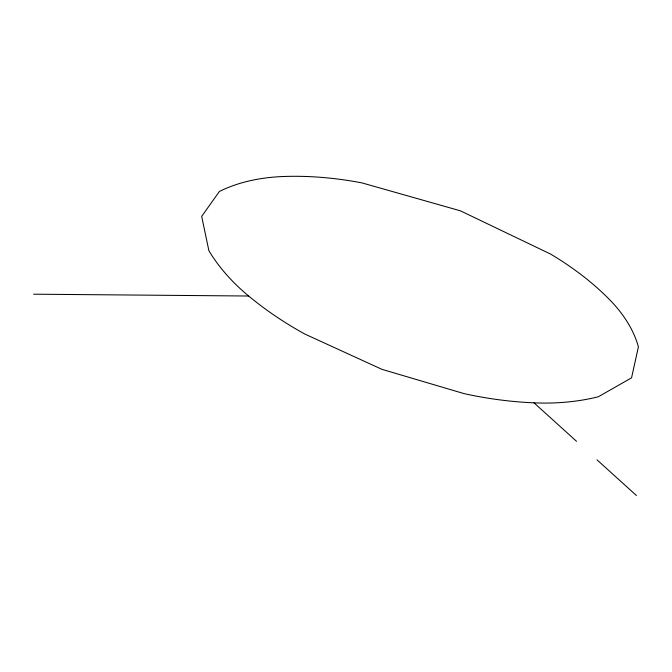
<?xml version="1.0" encoding="UTF-8"?>
<svg xmlns="http://www.w3.org/2000/svg" width="672" height="672" viewBox="0 0 672 672"><rect width="100%" height="100%" fill="white"/><g stroke="black" fill="none" stroke-linecap="round" stroke-linejoin="round"><path stroke-width="1.01" d="M33.6 294.193L248.648 296.016A296.696 218.837 16.3 0 0 304.945 334.102L381.956 369.34L464.083 393.624A298.192 216.888 12 0 0 534.013 402.847A177.097 118.507 11.7 0 0 598.349 396.766L631.554 377.832L638.4 346.895A164.178 102.707 13.5 0 0 609.017 299.074A244.44 147.672 16 0 0 550.654 254.1L460.387 210.815L362.082 182.935A244.003 148.42 18.2 0 0 283.844 176.492A172.385 109.427 19.7 0 0 219.4 191.461L201.676 216.376L208.9 250.74A175.627 120.599 19.8 0 0 248.648 296.016M534.013 402.847L576.517 441.302M596.98 459.824L636.418 495.508"/></g></svg>
